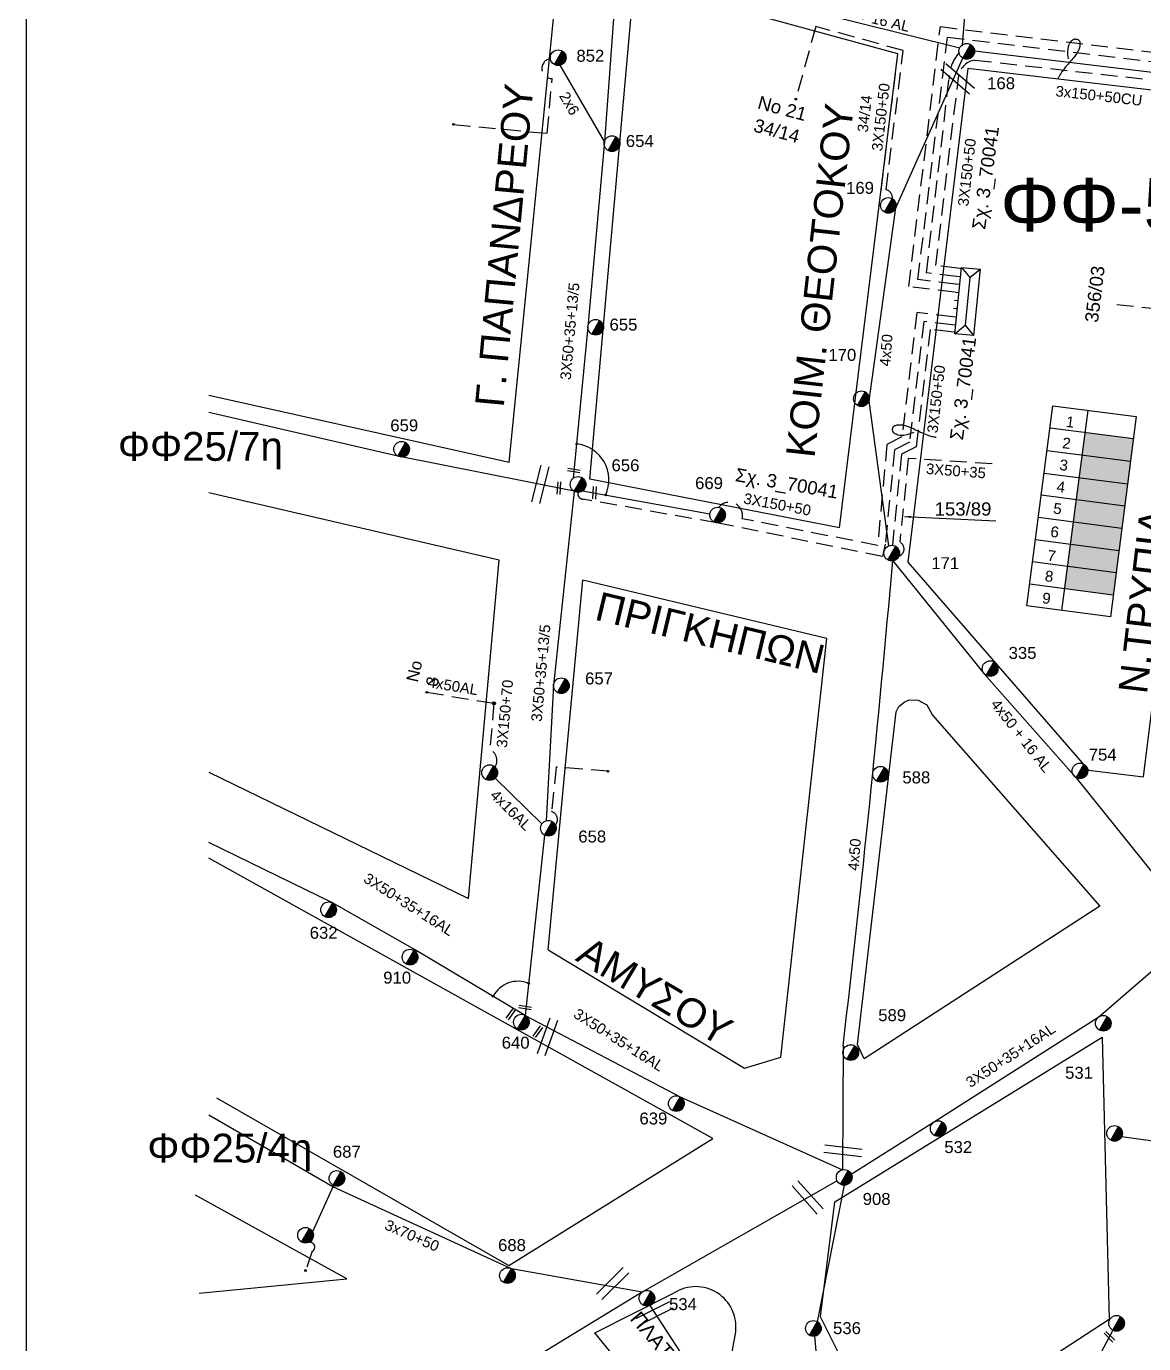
# Model space of a CAD drawing. Header units: millimetres. Extents: x 1421 to 7547, y 822 to 1873.
# Drawn here: x 5474.1 to 5642.2, y 1402.8 to 1601 of the extents above; entities that cross this region are included whole.
import ezdxf
from ezdxf.enums import TextEntityAlignment as Align

# ---------------------------------------------------------------- set-up
doc = ezdxf.new("R2010")
doc.units = ezdxf.units.MM
doc.linetypes.add('DASHED', pattern=[19.05, 12.7, -6.35])
doc.layers.get('0').update_dxf_attribs({"lineweight": 30})
for name, color, linetype, lineweight in [('2x13', 7, 'Continuous', 30), ('2x6', 7, 'Continuous', 30), ('3x50+35+13_5', 7, 'Continuous', 30), ('3x50+35+16AL', 7, 'Continuous', 30), ('3x70+50', 7, 'Continuous', 30), ('4x13', 7, 'Continuous', 30), ('4x50+13_5', 7, 'Continuous', 30), ('Pillar OTE', 7, 'Continuous', 30), ('PINAKIDA', 7, 'DASHED', 30), ('TEXT_ΔΙΑΦΟΡΑ', 7, 'Continuous', 30), ('TEXT_ΚΑΛΩΔΙΩΝ', 7, 'Continuous', 30), ('Άγνωστα', 7, 'Continuous', 30), ('Άγνωστο εναέριο καλώδιο', 7, 'Continuous', 30), ('Άγνωστο Υπόγειο Καλώδιο', 7, 'DASHED', 30), ('Γυμνά εναέρια ΧΤ (3Φ)   4x16AL', 7, 'Continuous', 30), ('Γυμνά εναέρια ΧΤ (3Φ)   4x50CU', 7, 'Continuous', 30), ('Γυμνά εναέρια ΧΤ και ΦΟΠ (3Φ)   4x50+16AL', 7, 'Continuous', 30), ('Επιγραφές - Σχήματα', 7, 'Continuous', 30), ('Καλωδια Χ.Τ. 3x50+35', 7, 'Continuous', 30), ('Καλώδια ΧΤ   3x150+50CU', 7, 'DASHED', 30), ('Καλώδια ΧΤ   3x150+70AL', 7, 'DASHED', 30), ('Μηχανική τομή', 7, 'Continuous', 30), ('Στύλος ΦΜ', 7, 'Continuous', 30), ('Στύλος ΦΜ @ 1', 7, 'Continuous', 30), ('Συνδέσεις', 7, 'Continuous', 30), ('Συνεστραμμένα ΧΤ   3x70+54.6+25 AL', 7, 'SYN_LINE', 30), ('Τομή', 7, 'Continuous', 30), ('Υποσταθμός πόλεως', 7, 'Continuous', 30), ('Υπόβαθρο ΔΕΗ', 7, 'Continuous', 30), ('Υπόγεια Καλώδια Δικτύου ΧΤ  4x50AL', 7, 'DASHED', 30)]:
    doc.layers.add(name, color=color, linetype=linetype, lineweight=lineweight)
doc.styles.add('arial', font='arial.ttf')
doc.styles.get("Standard").update_dxf_attribs({"font": 'arial.ttf'})
doc.linetypes.add('SYN_LINE', pattern='A,0.5,-0.0001,["/\\/\\/\\/",Standard,S=0.1,R=0,X=0,Y=-0.05],-0.25', length=0.7501)
doc.dimstyles.new('ISO-25', dxfattribs={"dimtxt": 2.5, "dimasz": 2.5, "dimexe": 1.25, "dimexo": 0.625, "dimtad": 1, "dimtxsty": 'Standard', "dimcen": 2.5, "dimadec": 0, "dimazin": 0, "dimtfac": 1, "dimtmove": 0, "dimatfit": 3, "dimfxl": 0, "dimarcsym": 0})

# ---------------------------------------------------------------- blocks, each defined once
blk = doc.blocks.new('ΥΠΑΡΧΩΝ ΤΣΙΜΕΝΤΕΝΙΟΣ ΣΤΥΛΟΣ')
at = {"layer": 'Στύλος ΦΜ'}
blk.add_hatch(color=7, dxfattribs=at).paths.add_polyline_path([(-1.29, -2.28, 0.574793), (2.62, 0, 0.268822), (1.3, 2.27)])
at = {"layer": 'Στύλος ΦΜ', "color": 7}
blk.add_line((-1.29, -2.28), (1.3, 2.27), dxfattribs=at)
blk.add_circle((0, 0), 2.62, dxfattribs=at)
at = {"layer": 'Στύλος ΦΜ', "flags": 4}
for tag, p in [('ΑΡΙΘΜΟΣ', (-4.68, 8.05)), ('ΤΥΠΟΣ', (-4.91, 3.03))]:
    blk.add_attdef(tag, p, '', height=4, dxfattribs=at)
blk = doc.blocks.new('ΥΠΟΣΤΑΘΜΟΣ ΠΟΛΕΩΣ 9 ΑΝΑΧΩΡΗΣΕΩΝ')
at = {"layer": 'Υποσταθμός πόλεως', "ltscale": 40}
for p, q in [((-9.63, -2.82), (-9.63, -4)), ((-7.12, -2.82), (-7.12, -4)), ((-4.84, -2.82), (-4.84, -4)), ((-2.36, -2.82), (-2.36, -4)), ((0.09, -2.82), (0.09, -4)), ((2.55, -2.82), (2.55, -4)), ((5.02, -2.82), (5.02, -4)), ((7.48, -2.82), (7.48, -4)), ((9.61, -2.82), (9.61, -4))]:
    blk.add_line(p, q, dxfattribs=at)
blk.add_lwpolyline([(-10.02, 2.82), (10.02, 2.82), (10.02, -2.82), (-10.02, -2.82)], close=True, dxfattribs=at)
for points in [[(-7.21, 0), (-10.02, 2.82)], [(-10.02, -2.82), (-7.21, 0)], [(-7.21, 0), (7.21, 0)], [(7.21, 0), (10.02, 2.82)], [(10.02, -2.82), (7.21, 0)]]:
    blk.add_lwpolyline(points, dxfattribs=at)
at = {"layer": 'Υποσταθμός πόλεως', "linetype": 'SYN_LINE', "ltscale": 40, "flags": 1}
for tag, p in [('ΜΕΤΑΣΧΗΜΑΤΙΣΜΟΣ', (10.79, 1.71)), ('ΙΣΧΥΣ', (10.77, -1.08)), ('ΑΡΙΘΜΟΣ', (10.89, -3.8))]:
    blk.add_attdef(tag, p, '', height=1.8, dxfattribs=at)
blk = doc.blocks.new('ΜΗΧΑΝΙΚΗ ΤΟΜΗ')
at = {"layer": 'Μηχανική τομή', "lineweight": -3, "ltscale": 40}
for p, q in [((-3.78, 1.15), (3.8, 1.15)), ((3.8, -0.4), (-3.78, -0.4))]:
    blk.add_line(p, q, dxfattribs=at)
blk = doc.blocks.new('ΤΟΜΗ')
at = {"layer": 'Τομή', "lineweight": -3, "ltscale": 40}
for p, q in [((-11.37, 1.1), (11.37, 1.1)), ((11.37, -3.57), (-11.37, -3.57))]:
    blk.add_line(p, q, dxfattribs=at)
blk = doc.blocks.new('_ΣΥΝΔΕΣΗ')
at = {"layer": 'Συνδέσεις', "linetype": 'SYN_LINE', "ltscale": 40}
blk.add_hatch(color=256, dxfattribs=at).paths.add_polyline_path([(0.5, -0.01, 1), (-0.5, -0.01, 1)])
at = {"layer": 'Συνδέσεις'}
blk.add_circle((0, -0.01), 0.5, dxfattribs=at)

msp = doc.modelspace()

# ---------------------------------------------------------------- hatches: boundary and pattern name
at = {"layer": 'Καλώδια ΧΤ   3x150+50CU', "linetype": 'DASHED', "lineweight": -3, "ltscale": 0.2}
h = msp.add_hatch(color=1, dxfattribs=at)
h.dxf.hatch_style = 1
h.paths.add_polyline_path([(5633.38, 1539.93), (5632.93, 1536.52), (5640.23, 1535.57), (5640.68, 1538.99)])
h = msp.add_hatch(color=27, dxfattribs=at)
h.dxf.hatch_style = 1
h.paths.add_polyline_path([(5632.93, 1536.52), (5632.49, 1533.11), (5639.79, 1532.16), (5640.23, 1535.57)])
h = msp.add_hatch(color=133, dxfattribs=at)
h.dxf.hatch_style = 1
h.paths.add_polyline_path([(5639.37, 1528.89), (5639.79, 1532.16), (5632.49, 1533.11), (5632.06, 1529.84)])
h = msp.add_hatch(color=2, dxfattribs=at)
h.dxf.hatch_style = 1
h.paths.add_polyline_path([(5631.62, 1526.48), (5638.93, 1525.53), (5639.37, 1528.89), (5632.06, 1529.84)])
h = msp.add_hatch(color=5, dxfattribs=at)
h.dxf.hatch_style = 1
h.paths.add_polyline_path([(5638.5, 1522.17), (5638.93, 1525.53), (5631.62, 1526.48), (5631.18, 1523.11)])
h = msp.add_hatch(color=6, dxfattribs=at)
h.dxf.hatch_style = 1
h.paths.add_polyline_path([(5638.07, 1518.86), (5638.5, 1522.17), (5631.18, 1523.11), (5630.75, 1519.8)])
h = msp.add_hatch(color=85, dxfattribs=at)
h.dxf.hatch_style = 1
h.paths.add_polyline_path([(5630.75, 1519.8), (5630.31, 1516.44), (5637.64, 1515.5), (5638.07, 1518.86)])

# ---------------------------------------------------------------- linework, layer by layer
at = {"color": 10, "lineweight": -3, "ltscale": 0.2}
for points in [[(5552.09, 1479.35), (5549.2, 1452.22)], [(5596.13, 1427.31), (5566.76, 1410.59), (5541.22, 1394.98)]]:
    msp.add_lwpolyline(points, dxfattribs=at)
at = {"layer": '2x13', "color": 85, "lineweight": -3, "ltscale": 0.2}
msp.add_lwpolyline([(5596.16, 1366.85), (5592.75, 1403.96)], dxfattribs=at)
at = {"layer": '2x6', "color": 5, "linetype": 'SYN_LINE', "lineweight": -3, "ltscale": 10}
msp.add_lwpolyline([(5561.11, 1583.67), (5554.44, 1595.15)], dxfattribs=at)
at = {"layer": '3x50+35+13_5', "color": 5, "lineweight": -3, "ltscale": 0.2}
for points in [[(5562.99, 1609.08), (5561.11, 1583.67), (5558.62, 1555.78), (5556.42, 1533.03)], [(5557.82, 1531.14), (5576.96, 1527.69)]]:
    msp.add_lwpolyline(points, dxfattribs=at)
at = {"layer": '3x50+35+13_5', "color": 10, "lineweight": -3, "ltscale": 0.2}
msp.add_lwpolyline([(5556.54, 1531.07), (5553.44, 1501.88), (5552.36, 1481.51)], dxfattribs=at)
at = {"layer": '3x50+35+16AL', "color": 10, "lineweight": -3, "ltscale": 0.2}
msp.add_lwpolyline([(5549.2, 1452.22), (5532.51, 1462.11), (5520.18, 1469.14), (5501.59, 1478.21)], dxfattribs=at)
at = {"layer": '3x50+35+16AL', "color": 27, "lineweight": -3, "ltscale": 0.2}
for points in [[(5598.24, 1428.35), (5610.59, 1436.13), (5635.46, 1451.99), (5650.14, 1464.67)], [(5549.2, 1452.22), (5572.51, 1439.97), (5596.92, 1429)]]:
    msp.add_lwpolyline(points, dxfattribs=at)
at = {"layer": '3x70+50', "color": 6, "lineweight": -3, "ltscale": 0.2}
for points in [[(5547.11, 1414.09), (5520.27, 1426.41), (5501.59, 1437.23)], [(5566.76, 1410.59), (5547.11, 1414.09)]]:
    msp.add_lwpolyline(points, dxfattribs=at)
at = {"layer": '4x13', "color": 10, "lineweight": -3, "ltscale": 0.2}
msp.add_lwpolyline([(5650.92, 1432.28), (5638.9, 1433.96)], dxfattribs=at)
at = {"layer": '4x50+13_5', "color": 85, "lineweight": -3, "ltscale": 0.2}
msp.add_lwpolyline([(5567.92, 1408.57), (5595.32, 1366.43)], dxfattribs=at)
at = {"layer": 'Pillar OTE', "lineweight": -3, "ltscale": 40}
for points in [[(5628.57, 1543.91), (5641.1, 1542.29), (5637.21, 1512.2), (5624.65, 1513.83), (5628.57, 1543.91)], [(5633.81, 1543.23), (5629.88, 1513.15)], [(5628.14, 1540.61), (5640.68, 1538.99)], [(5627.69, 1537.2), (5640.23, 1535.57)], [(5627.25, 1533.79), (5639.79, 1532.16)], [(5626.82, 1530.52), (5639.37, 1528.89)], [(5626.38, 1527.16), (5638.93, 1525.53)], [(5625.95, 1523.79), (5638.5, 1522.17)], [(5625.51, 1520.48), (5638.07, 1518.86)], [(5625.08, 1517.12), (5637.64, 1515.5)]]:
    msp.add_lwpolyline(points, dxfattribs=at)
at = {"layer": 'PINAKIDA', "linetype": 'Continuous', "lineweight": -3, "ltscale": 0.2}
msp.add_lwpolyline([(5474.15, 1851.64), (7546.99, 1855.83), (7546.99, 826.44), (5474.15, 822.25)], close=True, dxfattribs=at)
at = {"layer": 'Άγνωστα', "lineweight": -3}
for points in [[(5630.89, 1596.11), (5630.83, 1596.72), (5630.82, 1597.23), (5630.85, 1597.65), (5630.92, 1597.99), (5631.01, 1598.26), (5631.11, 1598.47), (5631.22, 1598.63), (5631.33, 1598.76), (5631.42, 1598.86), (5631.51, 1598.94), (5631.59, 1599.01), (5631.66, 1599.05), (5631.73, 1599.08), (5631.79, 1599.1), (5631.86, 1599.11), (5631.92, 1599.11), (5632, 1599.1), (5632.07, 1599.09), (5632.14, 1599.08), (5632.22, 1599.06), (5632.29, 1599.03), (5632.36, 1599), (5632.42, 1598.96), (5632.48, 1598.91), (5632.52, 1598.86), (5632.56, 1598.79), (5632.59, 1598.73), (5632.61, 1598.65), (5632.62, 1598.57), (5632.63, 1598.48), (5632.64, 1598.39), (5632.63, 1598.3), (5632.63, 1598.2), (5632.61, 1598.09), (5632.6, 1597.99), (5632.57, 1597.87), (5632.54, 1597.76), (5632.5, 1597.64), (5632.45, 1597.51), (5632.4, 1597.39), (5632.33, 1597.25), (5632.26, 1597.12), (5632.17, 1596.98), (5632.07, 1596.83), (5631.97, 1596.67), (5631.84, 1596.51), (5631.71, 1596.34), (5631.56, 1596.15), (5631.39, 1595.96), (5631.21, 1595.75), (5631.03, 1595.54), (5630.85, 1595.33), (5630.66, 1595.11), (5630.48, 1594.9), (5630.31, 1594.69), (5630.15, 1594.48), (5630, 1594.29), (5629.88, 1594.11), (5629.77, 1593.93), (5629.67, 1593.78), (5629.58, 1593.63), (5629.51, 1593.5), (5629.45, 1593.39), (5629.41, 1593.3), (5629.37, 1593.23), (5629.34, 1593.17), (5629.32, 1593.13), (5629.31, 1593.11), (5629.3, 1593.09), (5629.29, 1593.08), (5629.29, 1593.08), (5629.29, 1593.07), (5629.29, 1593.07), (5629.29, 1593.07), (5629.29, 1593.07), (5629.29, 1593.07), (5629.29, 1593.07), (5629.29, 1593.07), (5629.29, 1593.07), (5629.29, 1593.07)], [(5607.63, 1539.92), (5607.06, 1539.7), (5606.57, 1539.55), (5606.16, 1539.47), (5605.82, 1539.45), (5605.54, 1539.46), (5605.31, 1539.51), (5605.12, 1539.57), (5604.97, 1539.64), (5604.84, 1539.7), (5604.74, 1539.76), (5604.66, 1539.82), (5604.6, 1539.88), (5604.55, 1539.94), (5604.52, 1539.99), (5604.49, 1540.05), (5604.47, 1540.12), (5604.46, 1540.19), (5604.45, 1540.26), (5604.44, 1540.34), (5604.44, 1540.42), (5604.45, 1540.49), (5604.46, 1540.57), (5604.48, 1540.64), (5604.51, 1540.7), (5604.55, 1540.76), (5604.6, 1540.81), (5604.66, 1540.86), (5604.73, 1540.9), (5604.8, 1540.94), (5604.88, 1540.97), (5604.97, 1541), (5605.06, 1541.02), (5605.16, 1541.04), (5605.26, 1541.06), (5605.37, 1541.07), (5605.49, 1541.07), (5605.61, 1541.07), (5605.73, 1541.07), (5605.87, 1541.06), (5606, 1541.04), (5606.15, 1541.01), (5606.3, 1540.97), (5606.46, 1540.93), (5606.63, 1540.87), (5606.81, 1540.81), (5607, 1540.73), (5607.2, 1540.65), (5607.42, 1540.55), (5607.65, 1540.45), (5607.89, 1540.33), (5608.15, 1540.21), (5608.4, 1540.09), (5608.66, 1539.97), (5608.91, 1539.85), (5609.16, 1539.74), (5609.4, 1539.64), (5609.63, 1539.56), (5609.84, 1539.48), (5610.03, 1539.42), (5610.21, 1539.37), (5610.37, 1539.33), (5610.52, 1539.29), (5610.64, 1539.27), (5610.74, 1539.24), (5610.82, 1539.23), (5610.88, 1539.21), (5610.92, 1539.2), (5610.95, 1539.2), (5610.97, 1539.19), (5610.98, 1539.19), (5610.99, 1539.19), (5610.99, 1539.19), (5610.99, 1539.19), (5610.99, 1539.19), (5610.99, 1539.19), (5610.99, 1539.19), (5610.99, 1539.19), (5610.99, 1539.19), (5610.99, 1539.19), (5610.99, 1539.19)]]:
    msp.add_lwpolyline(points, dxfattribs=at)
at = {"layer": 'Άγνωστο εναέριο καλώδιο', "color": 6, "lineweight": -3, "ltscale": 0.2}
for points in [[(5616.78, 1597.34), (5669.8, 1590.97)], [(5520.37, 1426.62), (5517.19, 1419.68)]]:
    msp.add_lwpolyline(points, dxfattribs=at)
at = {"layer": 'Άγνωστο εναέριο καλώδιο', "color": 62, "lineweight": -3, "ltscale": 0.2}
msp.add_lwpolyline([(5556.54, 1531.07), (5530.02, 1536.37), (5501.59, 1542.92)], dxfattribs=at)
at = {"layer": 'Άγνωστο εναέριο καλώδιο', "color": 85, "lineweight": -3, "ltscale": 0.2}
msp.add_lwpolyline([(5637.56, 1404.87), (5628.62, 1387.9)], dxfattribs=at)
at = {"layer": 'Άγνωστο Υπόγειο Καλώδιο', "color": 10, "lineweight": -3, "ltscale": 0.2}
msp.add_lwpolyline([(5561.65, 1488.95), (5553.86, 1489.58), (5553.15, 1482.88, -0.539386), (5553.74, 1480.88)], format="xyb", dxfattribs=at)
at = {"layer": 'Άγνωστο Υπόγειο Καλώδιο', "color": 6, "lineweight": -3, "ltscale": 0.2}
msp.add_lwpolyline([(5517.16, 1416.73), (5516.18, 1413.94)], dxfattribs=at)
msp.add_arc((5516.81, 1417.36), 0.723, 299.1141, 104.6091, dxfattribs=at)
at = {"layer": 'Γυμνά εναέρια ΧΤ (3Φ)   4x16AL', "color": 10, "lineweight": -3, "ltscale": 0.2}
msp.add_lwpolyline([(5551.71, 1481.05), (5544.65, 1487.89)], dxfattribs=at)
at = {"layer": 'Γυμνά εναέρια ΧΤ (3Φ)   4x50CU', "color": 85, "lineweight": -3, "ltscale": 0.2}
for points in [[(5603.9, 1522.86), (5600.9, 1544.69), (5604.93, 1573.69), (5615.02, 1596.22)], [(5597, 1447.65), (5596.92, 1429)]]:
    msp.add_lwpolyline(points, dxfattribs=at)
msp.add_arc((3143.58, 1735.48), 2470.25, 353.30868, 355.00952, dxfattribs=at)
at = {"layer": 'Γυμνά εναέρια ΧΤ και ΦΟΠ (3Φ)   4x50+16AL', "color": 27, "lineweight": -3, "ltscale": 0.2}
for points in [[(5614.95, 1598.23), (5617.84, 1633.21), (5621.05, 1668.53), (5622.47, 1683.32)], [(5564.75, 1610.03), (5590.93, 1603.62), (5614.55, 1597.79)]]:
    msp.add_lwpolyline(points, dxfattribs=at)
at = {"layer": 'Γυμνά εναέρια ΧΤ και ΦΟΠ (3Φ)   4x50+16AL', "color": 6, "lineweight": -3, "ltscale": 0.2}
msp.add_lwpolyline([(5604.46, 1520.59), (5618.24, 1503.59), (5632.05, 1487.97), (5650.17, 1465.46)], dxfattribs=at)
at = {"layer": 'Καλωδια Χ.Τ. 3x50+35', "color": 85, "linetype": 'DASHED', "lineweight": -3, "ltscale": 0.2}
msp.add_lwpolyline([(5619.41, 1535.19), (5606.81, 1536.01), (5605.53, 1523.39, -0.673088), (5605.41, 1521.3)], format="xyb", dxfattribs=at)
at = {"layer": 'Καλώδια ΧΤ   3x150+50CU', "color": 85, "linetype": 'DASHED', "lineweight": -2, "ltscale": 0.2}
msp.add_lwpolyline([(5604.4, 1575.09, 0.394515), (5603.47, 1576.43), (5606.04, 1597.37), (5592.89, 1600.99), (5589.89, 1590.06)], format="xyb", dxfattribs=at)
at = {"layer": 'Καλώδια ΧΤ   3x150+50CU', "color": 133, "lineweight": -3, "ltscale": 0.2}
msp.add_lwpolyline([(5613.77, 1561), (5606.88, 1561.85), (5611.63, 1600.96)], dxfattribs=at)
at = {"layer": 'Καλώδια ΧΤ   3x150+50CU', "color": 2, "lineweight": -3, "ltscale": 0.2}
msp.add_lwpolyline([(5613.92, 1562.23), (5608.26, 1562.93), (5612.7, 1599.4), (5656.52, 1594.13), (5652.05, 1557.65), (5636.98, 1559.25)], dxfattribs=at)
at = {"layer": 'Καλώδια ΧΤ   3x150+50CU', "color": 133, "lineweight": -3, "ltscale": 0.2}
msp.add_lwpolyline([(5611.63, 1600.96), (5667.78, 1594.2, -0.260276), (5670.2, 1591.71)], format="xyb", dxfattribs=at)
at = {"layer": 'Καλώδια ΧΤ   3x150+50CU', "linetype": 'DASHED', "lineweight": -2, "ltscale": 0.2}
msp.add_lwpolyline([(5602.71, 1576.25), (5605.24, 1596.85)], dxfattribs=at)
at = {"layer": 'Καλώδια ΧΤ   3x150+50CU', "color": 27, "lineweight": -3, "ltscale": 0.2}
msp.add_lwpolyline([(5614.06, 1563.36), (5609.53, 1563.92), (5612.93, 1593.02, -0.177906), (5614.44, 1597.05)], format="xyb", dxfattribs=at)
at = {"layer": 'Καλώδια ΧΤ   3x150+50CU', "color": 6, "lineweight": -3, "ltscale": 0.2}
msp.add_lwpolyline([(5614.21, 1564.61), (5610.93, 1565.01), (5614.4, 1593.62, -0.315687), (5616.82, 1595.93), (5643.31, 1592.97)], format="xyb", dxfattribs=at)
at = {"layer": 'Καλώδια ΧΤ   3x150+50CU', "color": 5, "lineweight": -3, "ltscale": 0.2}
msp.add_lwpolyline([(5613.53, 1557.31), (5608.07, 1557.98), (5605.84, 1539.24), (5603.6, 1538.12), (5602.19, 1522.91), (5581.83, 1526.93, 0.791779), (5578.3, 1528.66)], format="xyb", dxfattribs=at)
at = {"layer": 'Καλώδια ΧΤ   3x150+50CU', "color": 10, "lineweight": -3, "ltscale": 0.2}
msp.add_lwpolyline([(5613.39, 1556.09), (5609.15, 1556.61), (5606.99, 1538.43), (5604.76, 1537.32), (5603.33, 1523.11), (5602.92, 1521.25), (5577.99, 1526.32), (5557.9, 1529.87, -0.495576), (5557.15, 1530.91)], format="xyb", dxfattribs=at)
at = {"layer": 'Καλώδια ΧΤ   3x150+50CU', "color": 85, "lineweight": -3, "ltscale": 0.2}
msp.add_lwpolyline([(5613.26, 1555.03), (5610.08, 1555.42), (5607.98, 1537.74), (5605.77, 1536.63), (5604.43, 1522.94)], dxfattribs=at)
at = {"layer": 'Καλώδια ΧΤ   3x150+70AL', "color": 5, "lineweight": -3, "ltscale": 0.2}
msp.add_lwpolyline([(5538.41, 1586.26), (5552.49, 1584.9), (5553.24, 1593.15)], dxfattribs=at)
at = {"layer": 'Καλώδια ΧΤ   3x150+70AL', "color": 10, "lineweight": -3, "ltscale": 0.2}
msp.add_lwpolyline([(5544.49, 1499.17), (5543.87, 1492.2, -0.455146), (5544.65, 1489.59)], format="xyb", dxfattribs=at)
at = {"layer": 'Καλώδια ΧΤ   3x150+70AL', "color": 5, "lineweight": -3, "ltscale": 0.2}
msp.add_arc((5553.19, 1594.66), 1.5, 97.8817, 271.9273, dxfattribs=at)
at = {"layer": 'Συνεστραμμένα ΧΤ   3x70+54.6+25 AL', "lineweight": -3, "ltscale": 20}
msp.add_lwpolyline([(5597.18, 1426.67), (5593.11, 1406.14)], dxfattribs=at)
at = {"layer": 'Υπόβαθρο ΔΕΗ', "lineweight": -3, "ltscale": 0.2}
for points in [[(5546.75, 1535.41), (5554.33, 1611.28)], [(5558.89, 1532.87), (5565.6, 1607.75)], [(5605.24, 1596.85), (5565.6, 1607.75)], [(5596.48, 1525.56), (5605.24, 1596.85)], [(5615.75, 1594.69), (5606.72, 1520.4), (5633.93, 1489.13), (5642.2, 1488.11), (5654.93, 1590.06), (5615.75, 1594.69)], [(5546.75, 1535.41), (5501.59, 1545.49)], [(5596.48, 1525.56), (5558.89, 1532.87)], [(5545.27, 1520.68), (5501.59, 1530.84)], [(5540.66, 1469.79), (5545.27, 1520.68)], [(5552.66, 1462.07), (5557.86, 1517.68)], [(5594.56, 1508.9), (5557.86, 1517.68)], [(5587.62, 1445.93), (5594.56, 1508.9)], [(5604.98, 1497.9), (5605.41, 1498.7), (5606.18, 1499.36), (5606.94, 1499.69), (5608.31, 1499.65), (5609.59, 1498.92), (5610.45, 1497.38), (5635.6, 1468.64), (5600.19, 1445.69), (5599.15, 1447.85)], [(5599.15, 1447.85), (5604.98, 1497.9)], [(5501.59, 1488.81), (5540.66, 1469.79)], [(5577.41, 1433.68), (5501.59, 1475.87)], [(5552.66, 1462.07), (5582.19, 1444.29)], [(5595.77, 1424.16), (5635.96, 1448.96), (5637.05, 1406.49), (5604.43, 1385.19), (5593.61, 1406.86), (5595.77, 1424.16)], [(5582.19, 1444.29), (5587.62, 1445.93)], [(5502.73, 1439.82), (5546.71, 1414.6), (5577.41, 1433.68)], [(5500.16, 1410.43), (5522.37, 1412.58), (5499.59, 1425.15)], [(5559.64, 1404.46), (5571.59, 1410.49)], [(5580.84, 1404.6), (5577.55, 1386.72), (5572.61, 1388.59), (5559.64, 1404.46)]]:
    msp.add_lwpolyline(points, dxfattribs=at)
at = {"layer": 'Υπόβαθρο ΔΕΗ', "lineweight": -3}
for centre, radius, start, end in [((5556.31, 1532.76), 5.47, 335.7097, 83.6767), ((5548.09, 1453.14), 4.21, 67.2659, 152.3212)]:
    msp.add_arc(centre, radius, start, end, dxfattribs=at)
at = {"layer": 'Υπόβαθρο ΔΕΗ', "lineweight": -3, "ltscale": 0.2}
msp.add_arc((5574.82, 1405.34), 6.07, 353.0063, 122.0517, dxfattribs=at)
at = {"layer": 'Υπόγεια Καλώδια Δικτύου ΧΤ  4x50AL', "color": 10, "lineweight": -3, "ltscale": 0.2}
msp.add_lwpolyline([(5534.38, 1500.83), (5544.49, 1499.17)], dxfattribs=at)

# ---------------------------------------------------------------- block references
at = {"layer": 'Μηχανική τομή', "lineweight": -3}
for p, xscale, yscale, zscale, rotation in [((5556.49, 1534.1), 0.2499999999999188, 0.2499999999999188, 0.2499999999999188, 350.7324549489953), ((5554.16, 1531.55), 0.2499999999999189, 0.2499999999999189, 0.2499999999999189, 266.2509762650262), ((5559.52, 1530.85), 0.2499999999999189, 0.2499999999999189, 0.2499999999999189, 266.2509762650262), ((5546.96, 1452.49), 0.2499999999999188, 0.2499999999999188, 0.2499999999999188, 233.7233296822327), ((5549.15, 1453.3), 0.2499999999999188, 0.2499999999999188, 0.2499999999999188, 350.7324549489953), ((5551.02, 1449.82), 0.2499999999999188, 0.2499999999999188, 0.2499999999999188, 233.7233296822327), ((5637, 1403.81), 0.2499999999999189, 0.2499999999999189, 0.2499999999999189, 314.6483203530522)]:
    msp.add_blockref('ΜΗΧΑΝΙΚΗ ΤΟΜΗ', p, dxfattribs=dict(at, xscale=xscale, yscale=yscale, zscale=zscale, rotation=rotation))
at = {"layer": 'Στύλος ΦΜ @ 1', "lineweight": -3, "ltscale": 40}
ref = msp.add_blockref('ΥΠΑΡΧΩΝ ΤΣΙΜΕΝΤΕΝΙΟΣ ΣΤΥΛΟΣ', (5554.15, 1596.29), dxfattribs=dict(at, xscale=0.4499999999998181, yscale=0.4499999999998181, zscale=0.4499999999998181))
ref.add_attrib('ΤΥΠΟΣ', '852', (5556.89, 1595.68), dxfattribs={"layer": 'Στύλος ΦΜ', "height": 1.8, "flags": 4})
ref = msp.add_blockref('ΥΠΑΡΧΩΝ ΤΣΙΜΕΝΤΕΝΙΟΣ ΣΤΥΛΟΣ', (5615.6, 1597.25), dxfattribs=dict(at, xscale=0.4499999999998181, yscale=0.4499999999998181, zscale=0.4499999999998181))
ref.add_attrib('ΤΥΠΟΣ', '168', (5618.67, 1591.55), dxfattribs={"layer": 'Στύλος ΦΜ', "height": 1.8, "flags": 4})
ref = msp.add_blockref('ΥΠΑΡΧΩΝ ΤΣΙΜΕΝΤΕΝΙΟΣ ΣΤΥΛΟΣ', (5562.24, 1583.36), dxfattribs=dict(at, xscale=0.4499999999998181, yscale=0.4499999999998181, zscale=0.4499999999998181))
ref.add_attrib('ΤΥΠΟΣ', '654', (5564.32, 1582.86), dxfattribs={"layer": 'Στύλος ΦΜ', "height": 1.8, "flags": 4})
ref = msp.add_blockref('ΥΠΑΡΧΩΝ ΤΣΙΜΕΝΤΕΝΙΟΣ ΣΤΥΛΟΣ', (5603.82, 1574.07), dxfattribs=dict(at, xscale=0.4499999999998181, yscale=0.4499999999998181, zscale=0.4499999999998181))
ref.add_attrib('ΤΥΠΟΣ', '169', (5597.45, 1575.81), dxfattribs={"layer": 'Στύλος ΦΜ', "height": 1.8, "flags": 4})
ref = msp.add_blockref('ΥΠΑΡΧΩΝ ΤΣΙΜΕΝΤΕΝΙΟΣ ΣΤΥΛΟΣ', (5559.79, 1555.74), dxfattribs=dict(at, xscale=0.4499999999998181, yscale=0.4499999999998181, zscale=0.4499999999998181))
ref.add_attrib('ΤΥΠΟΣ', '655', (5561.87, 1555.24), dxfattribs={"layer": 'Στύλος ΦΜ', "height": 1.8, "flags": 4})
ref = msp.add_blockref('ΥΠΑΡΧΩΝ ΤΣΙΜΕΝΤΕΝΙΟΣ ΣΤΥΛΟΣ', (5599.76, 1544.99), dxfattribs=dict(at, xscale=0.4499999999998181, yscale=0.4499999999998181, zscale=0.4499999999998181))
ref.add_attrib('ΤΥΠΟΣ', '170', (5594.79, 1550.68), dxfattribs={"layer": 'Στύλος ΦΜ', "height": 1.8, "flags": 4})
ref = msp.add_blockref('ΥΠΑΡΧΩΝ ΤΣΙΜΕΝΤΕΝΙΟΣ ΣΤΥΛΟΣ', (5530.6, 1537.39), dxfattribs=dict(at, xscale=0.4499999999998181, yscale=0.4499999999998181, zscale=0.4499999999998181))
ref.add_attrib('ΤΥΠΟΣ', '659', (5528.89, 1540.08), dxfattribs={"layer": 'Στύλος ΦΜ', "height": 1.8, "flags": 4})
ref = msp.add_blockref('ΥΠΑΡΧΩΝ ΤΣΙΜΕΝΤΕΝΙΟΣ ΣΤΥΛΟΣ', (5557.13, 1532.09), dxfattribs=dict(at, xscale=0.4499999999998181, yscale=0.4499999999998181, zscale=0.4499999999998181))
ref.add_attrib('ΤΥΠΟΣ', '656', (5562.17, 1534.08), dxfattribs={"layer": 'Στύλος ΦΜ', "height": 1.8, "flags": 4})
ref = msp.add_blockref('ΥΠΑΡΧΩΝ ΤΣΙΜΕΝΤΕΝΙΟΣ ΣΤΥΛΟΣ', (5578.13, 1527.49), dxfattribs=dict(at, xscale=0.4499999999998181, yscale=0.4499999999998181, zscale=0.4499999999998181))
ref.add_attrib('ΤΥΠΟΣ', '669', (5574.74, 1531.4), dxfattribs={"layer": 'Στύλος ΦΜ', "height": 1.8, "flags": 4})
ref = msp.add_blockref('ΥΠΑΡΧΩΝ ΤΣΙΜΕΝΤΕΝΙΟΣ ΣΤΥΛΟΣ', (5604.32, 1521.76), dxfattribs=dict(at, xscale=0.4499999999998181, yscale=0.4499999999998181, zscale=0.4499999999998181))
ref.add_attrib('ΤΥΠΟΣ', '171', (5610.27, 1519.35), dxfattribs={"layer": 'Στύλος ΦΜ', "height": 1.8, "flags": 4})
ref = msp.add_blockref('ΥΠΑΡΧΩΝ ΤΣΙΜΕΝΤΕΝΙΟΣ ΣΤΥΛΟΣ', (5619.12, 1504.38), dxfattribs=dict(at, xscale=0.4499999999998181, yscale=0.4499999999998181, zscale=0.4499999999998181))
ref.add_attrib('ΤΥΠΟΣ', '335', (5621.9, 1505.85), dxfattribs={"layer": 'Στύλος ΦΜ', "height": 1.8, "flags": 4})
ref = msp.add_blockref('ΥΠΑΡΧΩΝ ΤΣΙΜΕΝΤΕΝΙΟΣ ΣΤΥΛΟΣ', (5554.62, 1501.81), dxfattribs=dict(at, xscale=0.4499999999998181, yscale=0.4499999999998181, zscale=0.4499999999998181))
ref.add_attrib('ΤΥΠΟΣ', '657', (5558.19, 1502.01), dxfattribs={"layer": 'Στύλος ΦΜ', "height": 1.8, "flags": 4})
ref = msp.add_blockref('ΥΠΑΡΧΩΝ ΤΣΙΜΕΝΤΕΝΙΟΣ ΣΤΥΛΟΣ', (5632.63, 1488.99), dxfattribs=dict(at, xscale=0.4499999999998181, yscale=0.4499999999998181, zscale=0.4499999999998181))
ref.add_attrib('ΤΥΠΟΣ', '754', (5633.95, 1490.54), dxfattribs={"layer": 'Στύλος ΦΜ', "height": 1.8, "flags": 4})
at = {"layer": 'Στύλος ΦΜ @ 1', "lineweight": -3, "ltscale": 40, "xscale": 0.4499999999998181, "yscale": 0.4499999999998181, "zscale": 0.4499999999998181}
for p in [(5543.84, 1488.74), (5637.84, 1434.47), (5516.14, 1419.14), (5638.14, 1405.89)]:
    msp.add_blockref('ΥΠΑΡΧΩΝ ΤΣΙΜΕΝΤΕΝΙΟΣ ΣΤΥΛΟΣ', p, dxfattribs=at)
at = {"layer": 'Στύλος ΦΜ @ 1', "lineweight": -3, "ltscale": 40}
ref = msp.add_blockref('ΥΠΑΡΧΩΝ ΤΣΙΜΕΝΤΕΝΙΟΣ ΣΤΥΛΟΣ', (5602.63, 1488.5), dxfattribs=dict(at, xscale=0.4499999999998181, yscale=0.4499999999998181, zscale=0.4499999999998181))
ref.add_attrib('ΤΥΠΟΣ', '588', (5605.92, 1487.12), dxfattribs={"layer": 'Στύλος ΦΜ', "height": 1.8, "flags": 4})
ref = msp.add_blockref('ΥΠΑΡΧΩΝ ΤΣΙΜΕΝΤΕΝΙΟΣ ΣΤΥΛΟΣ', (5552.67, 1480.37), dxfattribs=dict(at, xscale=0.4499999999998181, yscale=0.4499999999998181, zscale=0.4499999999998181))
ref.add_attrib('ΤΥΠΟΣ', '658', (5557.17, 1478.23), dxfattribs={"layer": 'Στύλος ΦΜ', "height": 1.8, "flags": 4})
ref = msp.add_blockref('ΥΠΑΡΧΩΝ ΤΣΙΜΕΝΤΕΝΙΟΣ ΣΤΥΛΟΣ', (5519.61, 1468.1), dxfattribs=dict(at, xscale=0.4499999999998181, yscale=0.4499999999998181, zscale=0.4499999999998181))
ref.add_attrib('ΤΥΠΟΣ', '632', (5516.77, 1463.75), dxfattribs={"layer": 'Στύλος ΦΜ', "height": 1.8, "flags": 4})
ref = msp.add_blockref('ΥΠΑΡΧΩΝ ΤΣΙΜΕΝΤΕΝΙΟΣ ΣΤΥΛΟΣ', (5531.86, 1460.98), dxfattribs=dict(at, xscale=0.4499999999998181, yscale=0.4499999999998181, zscale=0.4499999999998181))
ref.add_attrib('ΤΥΠΟΣ', '910', (5527.83, 1457), dxfattribs={"layer": 'Στύλος ΦΜ', "height": 1.8, "flags": 4})
ref = msp.add_blockref('ΥΠΑΡΧΩΝ ΤΣΙΜΕΝΤΕΝΙΟΣ ΣΤΥΛΟΣ', (5598.16, 1446.63), dxfattribs=dict(at, xscale=0.4499999999998181, yscale=0.4499999999998181, zscale=0.4499999999998181))
ref.add_attrib('ΤΥΠΟΣ', '589', (5602.29, 1451.35), dxfattribs={"layer": 'Στύλος ΦΜ', "height": 1.8, "flags": 4})
ref = msp.add_blockref('ΥΠΑΡΧΩΝ ΤΣΙΜΕΝΤΕΝΙΟΣ ΣΤΥΛΟΣ', (5548.62, 1451.2), dxfattribs=dict(at, xscale=0.4499999999998181, yscale=0.4499999999998181, zscale=0.4499999999998181))
ref.add_attrib('ΤΥΠΟΣ', '640', (5545.65, 1447.21), dxfattribs={"layer": 'Στύλος ΦΜ', "height": 1.8, "flags": 4})
ref = msp.add_blockref('ΥΠΑΡΧΩΝ ΤΣΙΜΕΝΤΕΝΙΟΣ ΣΤΥΛΟΣ', (5636.14, 1451.03), dxfattribs=dict(at, xscale=0.4499999999998181, yscale=0.4499999999998181, zscale=0.4499999999998181))
ref.add_attrib('ΤΥΠΟΣ', '531', (5630.4, 1442.68), dxfattribs={"layer": 'Στύλος ΦΜ', "height": 1.8, "flags": 4})
ref = msp.add_blockref('ΥΠΑΡΧΩΝ ΤΣΙΜΕΝΤΕΝΙΟΣ ΣΤΥΛΟΣ', (5571.92, 1438.95), dxfattribs=dict(at, xscale=0.4499999999998181, yscale=0.4499999999998181, zscale=0.4499999999998181))
ref.add_attrib('ΤΥΠΟΣ', '639', (5566.37, 1435.81), dxfattribs={"layer": 'Στύλος ΦΜ', "height": 1.8, "flags": 4})
ref = msp.add_blockref('ΥΠΑΡΧΩΝ ΤΣΙΜΕΝΤΕΝΙΟΣ ΣΤΥΛΟΣ', (5611.31, 1435.19), dxfattribs=dict(at, xscale=0.4499999999998181, yscale=0.4499999999998181, zscale=0.4499999999998181))
ref.add_attrib('ΤΥΠΟΣ', '532', (5612.23, 1431.51), dxfattribs={"layer": 'Στύλος ΦΜ', "height": 1.8, "flags": 4})
ref = msp.add_blockref('ΥΠΑΡΧΩΝ ΤΣΙΜΕΝΤΕΝΙΟΣ ΣΤΥΛΟΣ', (5520.86, 1427.69), dxfattribs=dict(at, xscale=0.4499999999998181, yscale=0.4499999999998181, zscale=0.4499999999998181))
ref.add_attrib('ΤΥΠΟΣ', '687', (5520.26, 1430.81), dxfattribs={"layer": 'Στύλος ΦΜ', "height": 1.8, "flags": 4})
ref = msp.add_blockref('ΥΠΑΡΧΩΝ ΤΣΙΜΕΝΤΕΝΙΟΣ ΣΤΥΛΟΣ', (5597.17, 1427.85), dxfattribs=dict(at, xscale=0.4499999999998181, yscale=0.4499999999998181, zscale=0.4499999999998181))
ref.add_attrib('ΤΥΠΟΣ', '908', (5599.95, 1423.7), dxfattribs={"layer": 'Στύλος ΦΜ', "height": 1.8, "flags": 4})
ref = msp.add_blockref('ΥΠΑΡΧΩΝ ΤΣΙΜΕΝΤΕΝΙΟΣ ΣΤΥΛΟΣ', (5546.52, 1413.07), dxfattribs=dict(at, xscale=0.4499999999998181, yscale=0.4499999999998181, zscale=0.4499999999998181))
ref.add_attrib('ΤΥΠΟΣ', '688', (5545.1, 1416.76), dxfattribs={"layer": 'Στύλος ΦΜ', "height": 1.8, "flags": 4})
ref = msp.add_blockref('ΥΠΑΡΧΩΝ ΤΣΙΜΕΝΤΕΝΙΟΣ ΣΤΥΛΟΣ', (5567.5, 1409.67), dxfattribs=dict(at, xscale=0.4499999999998181, yscale=0.4499999999998181, zscale=0.4499999999998181))
ref.add_attrib('ΤΥΠΟΣ', '534', (5570.82, 1407.88), dxfattribs={"layer": 'Στύλος ΦΜ', "height": 1.8, "flags": 4})
ref = msp.add_blockref('ΥΠΑΡΧΩΝ ΤΣΙΜΕΝΤΕΝΙΟΣ ΣΤΥΛΟΣ', (5592.53, 1405.12), dxfattribs=dict(at, xscale=0.4499999999998181, yscale=0.4499999999998181, zscale=0.4499999999998181))
ref.add_attrib('ΤΥΠΟΣ', '536', (5595.49, 1404.27), dxfattribs={"layer": 'Στύλος ΦΜ', "height": 1.8, "flags": 4})
at = {"layer": 'Συνδέσεις', "lineweight": -3}
for p, xscale, yscale, zscale in [((5589.89, 1590.06), 0.25, 0.25, 0.25), ((5538.41, 1586.26), 0.25, 0.25, 0.25), ((5556.92, 1538.19), 0.25, 0.25, 0.25), ((5561.3, 1530.51), 0.25, 0.25, 0.25), ((5534.38, 1500.83), 0.25, 0.25, 0.25), ((5544.49, 1499.17), 0.4777242751394019, 0.4777242751394019, 0.4777242751394019), ((5561.65, 1488.95), 0.25, 0.25, 0.25), ((5549.71, 1457.02), 0.25, 0.25, 0.25), ((5544.36, 1455.09), 0.25, 0.25, 0.25), ((5516.14, 1413.83), 0.25, 0.25, 0.25)]:
    msp.add_blockref('_ΣΥΝΔΕΣΗ', p, dxfattribs=dict(at, xscale=xscale, yscale=yscale, zscale=zscale))
at = {"layer": 'Τομή', "lineweight": -3}
for p, xscale, yscale, zscale, rotation in [((5614.04, 1592.88), 0.2499999999998872, 0.2499999999998872, 0.2499999999998872, 139.3837466666956), ((5551.16, 1532.18), 0.2499999999998873, 0.2499999999998873, 0.2499999999998873, 75.91874783039991), ((5552.23, 1449.09), 0.2499999999998873, 0.2499999999998873, 0.2499999999998873, 70.46017959758645), ((5597.03, 1432.15), 0.2499999999998873, 0.2499999999998873, 0.2499999999998873, 353.4655520517234), ((5591.43, 1424.63), 0.2499999999998873, 0.2499999999998873, 0.2499999999998873, 131.8329983466745), ((5562.11, 1412.11), 0.2499999999998873, 0.2499999999998873, 0.2499999999998873, 44.8071914164337), ((5568.51, 1407.67), 0.2499999999998872, 0.2499999999998872, 0.2499999999998872, 26.79902622618534)]:
    msp.add_blockref('ΤΟΜΗ', p, dxfattribs=dict(at, xscale=xscale, yscale=yscale, zscale=zscale, rotation=rotation))
at = {"layer": 'Υποσταθμός πόλεως', "lineweight": -3, "xscale": 0.4999999999999998, "yscale": 0.4999999999999998, "zscale": 0.4999999999999998, "rotation": 264.2988422024399}
msp.add_blockref('ΥΠΟΣΤΑΘΜΟΣ ΠΟΛΕΩΣ 9 ΑΝΑΧΩΡΗΣΕΩΝ', (5615.73, 1559.62), dxfattribs=at)

# ---------------------------------------------------------------- texts
at = {"lineweight": -3, "ltscale": 40, "attachment_point": 1, "style": 'arial'}
for s, insert, char_height, width, rotation in [('{\\H1.083x;Γ. ΠΑΠΑΝΔΡΕΟΥ}', (5541.63, 1543.99), 4, 53.8262, 84.6975), ('{\\H1.083x;KOIΜ. ΘΕΟΤΟΚΟΥ}', (5588.38, 1536.45), 4, 53.8262, 83.6093), ('{\\H1.083x;Ν.ΤΡΥΠΙΑ}', (5638.4, 1500.95), 4, 35.3422, 83.2974), ('{\\H1.083x;ΠΡΙΓΚΗΠΩΝ}', (5560.47, 1516), 4, 35.3422, 346.464), ('{\\H1.083x;ΑΜΥΣΟΥ}', (5558.81, 1464.29), 4, 35.3422, 329.1828), ('{\\H1.083x;ΠΛΑΤΕΙΑ ΔΗΜΟΚΡΑΤΙΑΣ}', (5566.49, 1407.91), 2, 35.3422, 310.083)]:
    msp.add_mtext(s, dxfattribs=dict(at, insert=insert, char_height=char_height, width=width, rotation=rotation))
at = {"lineweight": -3, "ltscale": 30, "char_height": 1.63, "width": 11.2573, "attachment_point": 1, "rotation": 353}
for s, insert in [('1', (5630.64, 1542.38)), ('2', (5630.09, 1539.19)), ('3', (5629.67, 1535.89)), ('4', (5629.24, 1532.61)), ('5', (5628.74, 1529.34)), ('6', (5628.31, 1525.85)), ('7', (5627.85, 1522.25)), ('8', (5627.47, 1519.16)), ('9', (5627.07, 1515.85))]:
    msp.add_mtext(s, dxfattribs=dict(at, insert=insert))
at = {"lineweight": -3, "ltscale": 40, "char_height": 4, "width": 51.2353, "attachment_point": 1, "style": 'arial'}
for s, insert in [('{\\H1.083x;ΦΦ25/7η}', (5487.93, 1539.98)), ('{\\H1.083x;ΦΦ25/4η}', (5492.35, 1434.42))]:
    msp.add_mtext(s, dxfattribs=dict(at, insert=insert))
at = {"layer": 'TEXT_ΔΙΑΦΟΡΑ', "color": 7, "lineweight": -3}
note = msp.add_mtext_dynamic_manual_height_columns('\\pt1.8;No ', width=1.8, gutter_width=1.81, heights=[0.0453, 0], dxfattribs=dict(at, insert=(5530.47, 1499.11), char_height=1.8, attachment_point=1, rotation=77.2543))
for column, words in zip(note.columns.linked_columns, ['\\pt1.8;3']):
    column.text = words
at = {"layer": 'TEXT_ΚΑΛΩΔΙΩΝ', "lineweight": -3, "ltscale": 0.2, "style": 'arial'}
for s, rotation, p in [('4x50 + 16 AL', 346.5768, (5593.94, 1603.23)), ('2x6', 300.4403, (5554.23, 1590.56)), ('4x50', 85.4754, (5604.08, 1549.81)), ('4x50AL', 350.7155, (5534.47, 1501.6)), ('4x50 + 16 AL', 308.1761, (5619.11, 1499)), ('4x16AL', 315.72, (5543.79, 1485.19)), ('4x50', 85.4754, (5599.31, 1473.93))]:
    msp.add_text(s, height=1.6, rotation=rotation, dxfattribs=at).set_placement(p)
at = {"layer": 'TEXT_ΚΑΛΩΔΙΩΝ', "lineweight": -3, "ltscale": 0.2}
for s, rotation, p in [('3x150+50CU', 353.6234, (5635.49, 1590.57)), ('3x70+50', 336.3001, (5532.17, 1419.1))]:
    msp.add_text(s, height=1.6, rotation=rotation, dxfattribs=at).set_placement(p, align=Align.MIDDLE_CENTER)
at = {"layer": 'TEXT_ΚΑΛΩΔΙΩΝ', "lineweight": -3, "char_height": 1.6, "attachment_point": 1}
for s, width, heights, insert, rotation in [('3X150+50', 1.8, [0.0453], (5601.29, 1582.35), 83.4714), ('34/14', 17.2548, [0], (5599.13, 1585.18), 83.4714), ('3X150+50', 1.8, [0.0453], (5614.24, 1574.04), 83.4714), ('3X50+35+13/5', 1.8, [0.0453], (5554.43, 1547.91), 84.7948), ('3X150+50', 1.8, [0.0453], (5609.62, 1539.93), 83.4714), ('3X50+35', 1.8, [0.0453], (5609.55, 1535.28), 355.6026), ('3X150+50', 1.8, [0.0453], (5582.22, 1530.82), 349.4422), ('3X50+35+13/5', 1.8, [0.0453], (5550.07, 1496.49), 84.7948), ('3X150+70', 1.8, [0.0453], (5544.85, 1492.57), 84.7948), ('3X50+35+16AL', 1.8, [0.0453], (5525.57, 1473.75), 327.5851), ('3X50+35+16AL', 1.8, [0.0453], (5557.16, 1453.38), 327.5851), ('3X50+35+16AL', 1.8, [0.0453], (5615.26, 1442.6), 33.3929)]:
    msp.add_mtext_dynamic_manual_height_columns(s, width=width, gutter_width=12.5, heights=heights, dxfattribs=dict(at, insert=insert, rotation=rotation))
at = {"layer": 'Υπόβαθρο ΔΕΗ', "lineweight": -3, "char_height": 2, "attachment_point": 1}
for s, insert, rotation in [('Νο 21', (5584.52, 1590.6), 345), ('34/14', (5583.91, 1587.16), 345), ('Σχ. 3_70041', (5616.38, 1570.63), 82.232), ('356/03', (5633.35, 1556.61), 83.0408), ('Σχ. 3_70041', (5613.04, 1538.93), 82.5867), ('Σχ. 3_70041', (5581.01, 1534.58), 350.1785)]:
    msp.add_mtext_dynamic_manual_height_columns(s, width=17.2548, gutter_width=12.5, heights=[0], dxfattribs=dict(at, insert=insert, rotation=rotation))
at = {"layer": 'Υπόβαθρο ΔΕΗ', "lineweight": -3, "attachment_point": 1}
for s, width, insert, char_height in [('ΦΦ-51', 30.8332, (5620.64, 1578.17), 8), ('153/89', 17.2548, (5610.77, 1529.4), 2)]:
    msp.add_mtext_dynamic_manual_height_columns(s, width=width, gutter_width=12.5, heights=[0], dxfattribs=dict(at, insert=insert, char_height=char_height))

# ---------------------------------------------------------------- leaders
at = {"layer": 'Επιγραφές - Σχήματα', "lineweight": -3, "ltscale": 40}
msp.add_leader([(5606.22, 1527.26), (5619.97, 1526.64)], dimstyle='ISO-25', override={"dimasz": 1, "dimtad": 0}, dxfattribs=at)

doc.saveas('drawing.dxf')
